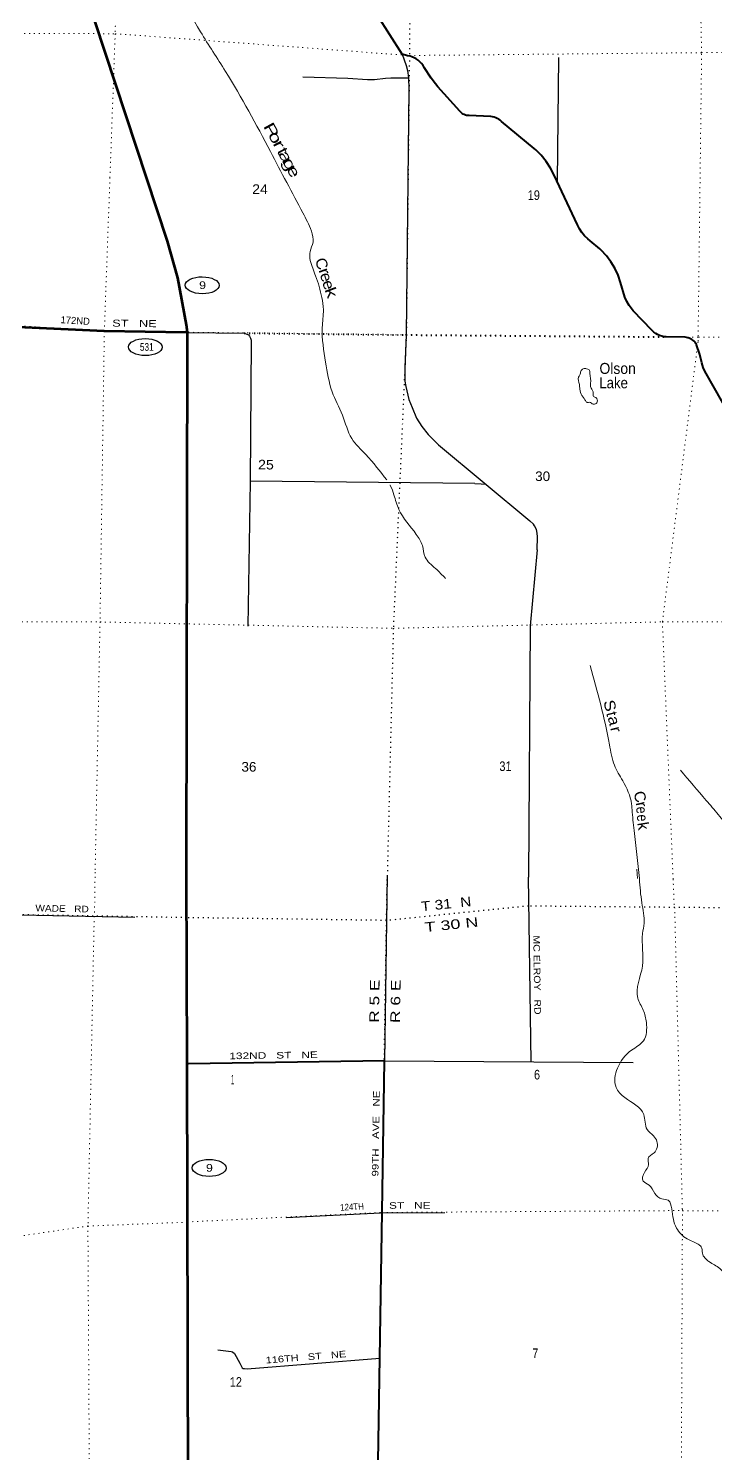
# Model space of a CAD drawing. Header units: feet. Extents: x -493433 to -244333, y 184684 to 373072.
# Drawn here: x -276413 to -263888, y 220608 to 246588 of the extents above; entities that cross this region are included whole.
import ezdxf
from ezdxf.enums import TextEntityAlignment as Align

# ---------------------------------------------------------------- set-up
doc = ezdxf.new("R2010")
doc.units = ezdxf.units.FT
doc.header["$LTSCALE"] = 60
doc.linetypes.add('DOTTED', pattern=[1.5, 0.3, -1.2])
for name, color, linetype, lineweight in [('17', 7, 'Continuous', 25), ('23', 7, 'Continuous', 70), ('26', 7, 'Continuous', 40), ('27', 7, 'Continuous', 13), ('29', 7, 'Continuous', 25), ('30', 7, 'Continuous', 13), ('39', 7, 'Continuous', 13), ('41', 7, 'Continuous', 13), ('53', 7, 'DOTTED', 40), ('6', 7, 'DOTTED', 25), ('7', 7, 'DOTTED', 13)]:
    doc.layers.add(name, color=color, linetype=linetype, lineweight=lineweight)

msp = doc.modelspace()

# ---------------------------------------------------------------- linework, layer by layer
at = {"layer": '17'}
for centre in [(-273245, 241906.19), (-274283.12, 240780.61), (-273119.39, 225813.95)]:
    msp.add_ellipse(centre, major_axis=(-309.24, 1), ratio=0.500121, dxfattribs=at)
at = {"layer": '23'}
for p, q in [((-273521.87, 227714.73), (-273531.16, 231188.03)), ((-273497.92, 219051.65), (-273521.87, 227714.73))]:
    msp.add_line(p, q, dxfattribs=at)
for points in [[(-273515.15, 241047.73), (-273531.06, 241188.02), (-273687.83, 242043.12), (-273876.54, 242710.77), (-275390.43, 247305.13), (-275722.6, 248063.74), (-275929.88, 248449.76), (-276634.77, 249590.09)], [(-273515.15, 241047.73), (-273541.66, 241048.09), (-275030.7, 241068.22), (-276739.27, 241149.47)], [(-273531.16, 231188.03), (-273512.31, 241022.65), (-273515.15, 241047.73)]]:
    msp.add_lwpolyline(points, dxfattribs=at)
at = {"layer": '26'}
for points in [[(-265664.04, 242090.62), (-265722.6, 242216.27), (-265793.97, 242335.12), (-265877.37, 242445.85), (-265971.9, 242547.26), (-265996.05, 242570.01), (-266175.75, 242714.66), (-266217.7, 242750.61), (-266273.71, 242807.92), (-266323.42, 242870.78), (-266366.29, 242938.48), (-266406.64, 243006.62), (-266832.41, 243914.81), (-266897.22, 244043.16), (-266975.1, 244164.03), (-267065.18, 244276.1), (-267166.49, 244378.14), (-267192.46, 244401.1), (-267792.51, 244893.86), (-267815.04, 244914.65), (-267839.61, 244932.97), (-267865.97, 244948.62), (-267893.81, 244961.42), (-267922.85, 244971.25), (-267952.75, 244977.99), (-267983.19, 244981.56), (-267992.01, 244982), (-268380.18, 244999.63), (-268383.92, 244999.63), (-268405.6, 245000.98), (-268427.03, 245004.58), (-268447.96, 245010.4), (-268468.17, 245018.38), (-268487.44, 245028.42), (-268505.55, 245040.43), (-268522.3, 245054.26), (-268549.72, 245078.7), (-268950.83, 245523.26), (-268996.11, 245577.51), (-269072.48, 245685.58), (-269197.17, 245879.79), (-269219.8, 245916.49), (-269246.14, 245950.61), (-269275.9, 245981.8), (-269308.76, 246009.71), (-269344.35, 246034.02), (-269382.3, 246054.49), (-269422.17, 246070.87), (-269455.52, 246081.01), (-269503.25, 246091.95), (-269598.02, 246118.67), (-270499.31, 247537.55)], [(-263600.82, 239496.81), (-264081.84, 240339.45), (-264112.9, 240408.87), (-264140.13, 240490.5), (-264174.16, 240643.02), (-264232.85, 240823.04), (-264233.79, 240824.89), (-264246.77, 240847.17), (-264262.01, 240867.97), (-264279.34, 240887.06), (-264298.57, 240904.24), (-264319.49, 240919.31), (-264341.87, 240932.11), (-264365.46, 240942.51), (-264390.02, 240950.38), (-264415.26, 240955.64), (-264440.91, 240958.23), (-264789.01, 240964.41), (-264829.12, 240969.21), (-264868.5, 240978.18), (-264906.73, 240991.21), (-264943.4, 241008.16), (-264978.08, 241028.86), (-265010.42, 241053.07), (-265040.04, 241080.52), (-265047.68, 241088.61), (-265390.15, 241440.36), (-265410.43, 241464.64), (-265461.73, 241535.78), (-265505.32, 241611.89), (-265540.71, 241692.14), (-265618.93, 241959.53), (-265664.04, 242090.62)], [(-270147.82, 211725.4), (-270147.4, 211752.51), (-270106.16, 214380.89), (-270050.04, 219694.89), (-269967.75, 225012.19), (-269924.04, 227766.36), (-273496.87, 227715.09), (-273521.87, 227714.73)]]:
    msp.add_lwpolyline(points, dxfattribs=at)
at = {"layer": '29'}
for p, q in [((-266748.86, 246058.73), (-266775.72, 243806.87)), ((-269484.06, 245690.43), (-269477.88, 245485.12)), ((-269477.88, 245485.12), (-269525.96, 241001.82)), ((-273516.66, 241047.75), (-272478.63, 241035.56)), ((-269525.96, 241001.82), (-269551.15, 240407.06)), ((-268941.16, 238998.09), (-267271.5, 237613.77)), ((-268274.06, 238291.6), (-272372.24, 238332.61)), ((-267246.5, 227749.35), (-267297.79, 231112.67)), ((-276871.92, 230434.97), (-274473.92, 230385.84))]:
    msp.add_line(p, q, dxfattribs=at)
for points in [[(-269598.02, 246118.67), (-269525.24, 245911.67), (-269505.73, 245824.91), (-269484.06, 245690.43)], [(-271411.83, 245706.75), (-270592.05, 245682.67), (-270235.83, 245659.42)], [(-270235.83, 245659.42), (-270106.23, 245660.07), (-269906.79, 245683.93), (-269804.9, 245688.26), (-269484.06, 245690.43)], [(-272478.63, 241035.56), (-272417.15, 241011.92), (-272400.89, 241001.07), (-272383.55, 240980.47), (-272362.96, 240943.6), (-272358.09, 240926.78), (-272355.76, 240906.93)], [(-272355.76, 240906.93), (-272354.83, 240890.45), (-272372.38, 238328.62), (-272415.56, 235690.71)], [(-269525.96, 241001.82), (-269555.02, 240369.37), (-269550.68, 240161.14), (-269533.34, 240061.37), (-269476.98, 239827.11), (-269420.61, 239675.28), (-269338.23, 239484.41), (-269242.84, 239332.57), (-269125.78, 239185.08), (-268941.16, 238998.09)], [(-268274.06, 238291.6), (-268163.24, 238289.28), (-268076.53, 238280.6)], [(-267142.11, 237084.41), (-267133.5, 237319.72), (-267137.84, 237389.13), (-267153.02, 237452.03), (-267185.53, 237519.27), (-267209.38, 237551.81), (-267271.5, 237613.77)], [(-267142.11, 237084.41), (-267265.84, 235694.72), (-267297.79, 231112.67)], [(-269872.71, 231143.59), (-269924.04, 227766.36), (-265386.8, 227737.54)], [(-271716.16, 224911.37), (-269993.56, 224998.33), (-268820.13, 225002.29)], [(-272959.91, 222494.96), (-272717.58, 222465.95), (-272692.02, 222460.69), (-272656.46, 222429.07), (-272558.76, 222255.88), (-272520.31, 222171.39), (-272502.38, 222156.33), (-272474.72, 222156.33), (-272425.79, 222150.88), (-270008.5, 222343.45)]]:
    msp.add_lwpolyline(points, dxfattribs=at)
at = {"layer": '39'}
for points in [[(-264288.88, 252632.46), (-264456.81, 252838.27), (-264577.8, 252869.17), (-264675.73, 252693.75), (-264846.39, 252512.62), (-264996.42, 252408.21), (-265236.49, 252451.79), (-265456.45, 252481.13), (-265595.93, 252457.53), (-266351.67, 252736.03), (-266902.43, 252833.64), (-267239.69, 252833.21), (-267424.34, 252678.42), (-267514.85, 252385.72), (-267513.71, 252230.06), (-267459.62, 252152.99), (-267336.15, 251845.13), (-267057.17, 251538.56), (-266890.75, 251327.54), (-266573.27, 251045.04), (-265986.9, 250456.03), (-265129.41, 249600.92), (-264394.24, 248900.02), (-263883.41, 248525.64), (-263336.79, 248050.02), (-263186.49, 247845.14), (-263010.65, 247512.78), (-262604.38, 246859.92), (-262163.21, 246307.98), (-262013.19, 246054.58), (-261822.63, 245825.25), (-261235.98, 245286.77), (-260876.87, 244866.62), (-260797.65, 244589.3), (-260679.76, 243294.95), (-260643.02, 242647.89), (-260668.57, 242415.53), (-260568.47, 241903.61), (-260388.34, 241615.7), (-260001.81, 241401.62), (-259575.94, 241359.18), (-259358.24, 241287.39), (-258781.42, 241153.27), (-258579.94, 241071.46), (-258493.97, 240917.42), (-258289.03, 240732.49), (-258132.47, 240561.94), (-257970.83, 240219.54), (-257549.79, 239677.8), (-257370.85, 239537.47), (-257234.24, 239411.49), (-256903.79, 239278.53), (-255697.2, 239090.9), (-255430.34, 239142.2), (-255334.9, 239234.74), (-255336.26, 239352), (-255249.4, 239355.63), (-255073.68, 239358.84), (-254932.16, 239386.48), (-254813.34, 239329.31), (-254636.04, 239255.7), (-254463.1, 239125.51), (-254309.26, 238831.66), (-254072.06, 238278.66), (-254000.77, 238029.67), (-254007.09, 237983.21), (-254045.57, 237963.17), (-254181.29, 237891.04), (-254488.87, 237781.31), (-254774.18, 237681.57), (-255039.57, 237533.23), (-255175.6, 237404.5), (-255417.18, 237181.25), (-255553.35, 237028.25), (-255554.05, 236904.94), (-255354.66, 236808.99), (-255098.91, 236680.42), (-254895.36, 236606.69), (-254480.22, 236453.11), (-254182.36, 236271.79), (-253776.43, 235916.11), (-253197.52, 235438.31), (-252633.95, 235104.12), (-252326.11, 234902.54), (-251866.99, 234667.89), (-251174.44, 234286.6), (-250786.45, 233973.45), (-250386.41, 233648.11), (-249956.25, 233292.32)], [(-275880.92, 250579.49), (-275837.49, 250540.92), (-275741.58, 250358.53), (-275543.21, 250082.66), (-275043.09, 249599.18), (-274812.15, 249369.65), (-274632.42, 249010.99), (-274494.21, 248810.21), (-274398.98, 248508.55), (-274133.13, 248022.12), (-273277.23, 246528.21), (-272820.87, 245806.39), (-272001.15, 244342.97), (-271411.71, 243226.32), (-271256.05, 242896.08), (-271224.91, 242689.73), (-271280.37, 242524.23), (-271275.24, 242358.44), (-271177.88, 242076.98), (-271065, 241682.25), (-271037.97, 241461.77), (-271057.99, 241136.4), (-270996.93, 240505.39), (-270876.79, 239965.07), (-270689.36, 239539.67), (-270518.1, 239112.31), (-270263.28, 238820.01), (-269883.29, 238357.9)], [(-266177.58, 240298.69), (-266193.37, 240363.46), (-266237.67, 240385.9), (-266300.29, 240382.15), (-266342.95, 240337.88), (-266359.49, 240271.25), (-266383.95, 240230.93), (-266370.55, 240099.47), (-266362.96, 240014.53), (-266323.24, 239895.07), (-266287.14, 239850.43), (-266261.14, 239805.83), (-266224.99, 239771.29), (-266180.55, 239773.11), (-266120.16, 239738.46), (-266065.57, 239750.33), (-266042.95, 239820.97), (-266066.97, 239859.5), (-266111.29, 239877.9), (-266120.9, 239964.87), (-266144.86, 240013.5), (-266162.85, 240045.93), (-266164.46, 240118.71), (-266177.58, 240298.69)], [(-269823.07, 238264.28), (-269818.14, 238255.92), (-269750.44, 238085.79), (-269661.06, 237820.55), (-269342.54, 237364.2), (-269232.62, 237159.51), (-269181.29, 236951.04), (-268994.64, 236745.99), (-268809.9, 236559.14)], [(-266175.36, 234971.92), (-265822.01, 233530.92), (-265731.25, 233154.49), (-265579.36, 232872.78), (-265419.37, 232449.16), (-265410.53, 232349.02), (-265370.41, 231966.14), (-265274.97, 231088.65)], [(-264528.13, 233065.93), (-264058.68, 232515.87), (-263840.01, 232258.11), (-263615.41, 231978.07), (-263483.43, 231747), (-263472.04, 231617.56), (-263356.31, 231370.39), (-263219.95, 231199.94), (-263079.63, 231062.69)], [(-265274.97, 231088.65), (-265231, 230644.95), (-265191, 230274.95), (-265218, 230089.95), (-265220, 229493.95), (-265306, 228909.95), (-265205, 228690.95), (-265149, 228465.95), (-265202, 228129.95), (-265421, 227959.95), (-265675, 227635.95), (-265701, 227282.95), (-265543, 227096.95), (-265196, 226786.95), (-265135, 226515.95), (-265020, 226400.95), (-264956, 226296.95), (-265009, 226087.95), (-265117, 225986.95), (-265107, 225875.95), (-265183, 225733.95), (-265206, 225572.95), (-265099, 225500.95), (-264993, 225349.95), (-264865, 225250.95), (-264751, 225224.95), (-264686, 225067.95), (-264599, 224717.95), (-264405, 224520.95), (-264202, 224422.95), (-264149, 224377.95), (-264127, 224257.95), (-264007, 224106.95), (-263811, 223980.95), (-263701, 223839.95), (-263611, 223440.95), (-263509, 223097.95), (-263480, 222907.95), (-263359, 222821.95), (-263159, 222819.95), (-263107, 222714.95), (-263131, 222331.95), (-263156, 221936.95), (-262955, 221485.95), (-262370, 220415.95), (-262059.64, 219755.99), (-261877, 219323.95), (-261764, 219249.95), (-261486, 219236.95), (-261406, 219138.95), (-261417, 218939.95), (-261306, 218731.95), (-261274, 218501.95), (-261215, 218213.95), (-261003, 218091.95), (-260899, 217912.95), (-260940, 217773.95), (-260975, 217566.95), (-260890, 217478.95), (-260786, 217498.95), (-260704, 217392.95), (-260558, 217343.95), (-260519, 217205.95), (-260556, 216994.95), (-260476, 216880.95), (-260221, 216664.95), (-259933, 216651.95), (-259661, 216647.95), (-259539, 216517.95), (-259363, 216414.95), (-259116, 216178.95), (-258939, 215890.95), (-258782, 215710.95), (-258698, 215564.95), (-258557, 215356.95), (-258412, 215275.95), (-258212, 215295.95), (-258053, 215218.95), (-258021, 214982.95), (-258012, 214772.95), (-258071, 214595.95), (-257978, 214440.95), (-257710, 214426.95), (-257609, 214467.95), (-257555, 214490.95), (-257337, 214843.95), (-257078, 214976.95), (-256775, 215148.95), (-256507, 215297.95), (-256127, 215355.95), (-255728, 215298.95), (-255480, 215191.95), (-255196.97, 215173.41)]]:
    msp.add_spline(points, degree=3, dxfattribs=at)
at = {"layer": '53'}
msp.add_lwpolyline([(-272478.63, 241035.56), (-269525.96, 241001.82), (-264789.01, 240964.41)], dxfattribs=at)
at = {"layer": '6', "linetype": 'Continuous', "lineweight": 13}
msp.add_line((-265321.05, 231260.65), (-265309.83, 231093.38), dxfattribs=at)
at = {"layer": '6'}
for p, q in [((-267300.21, 230589.74), (-269889.67, 230324.09)), ((-270048.87, 219699.65), (-269967.75, 225012.19))]:
    msp.add_line(p, q, dxfattribs=at)
for points in [[(-269007.55, 256119.38), (-269420.98, 251717.5), (-269468.9, 246095.83), (-269525.96, 241001.82), (-269762.17, 235651.91), (-269872.71, 231143.59)], [(-269971, 225001.06), (-269886.37, 230337.63), (-269872.71, 231143.59)], [(-259227.08, 230514.85), (-264631.13, 230563.7), (-267298.2, 230587.72)], [(-269887.31, 230326.48), (-273527.13, 230376.81), (-276871.92, 230434.97)]]:
    msp.add_lwpolyline(points, dxfattribs=at)
at = {"layer": '7'}
for p, q in [((-275198.41, 231208.52), (-275210.44, 230403.55)), ((-264661.06, 231081.33), (-264639.2, 230565.71)), ((-264633.15, 230569.74), (-264492.82, 225055.01)), ((-275215.19, 230404.12), (-275329.3, 224755.63)), ((-273519.42, 224829.74), (-269969.82, 225002.26)), ((-269968.64, 225002.26), (-264486.76, 225036.87)), ((-264490.81, 225055.01), (-264511.99, 219780.25)), ((-264488.78, 225034.86), (-259209.61, 225023.64)), ((-276945.2, 224515.71), (-275330.48, 224755.62)), ((-275330.48, 224754.43), (-273513.37, 224825.72)), ((-275330.48, 224755.62), (-275297.29, 219090.23))]:
    msp.add_line(p, q, dxfattribs=at)
for points in [[(-274766.86, 250415.75), (-274832.44, 246493.1), (-274928.24, 243871.78)], [(-264661.06, 231081.33), (-264856.16, 235770.27), (-264205.96, 240886.24), (-264141.2, 246147.51), (-264190.75, 248486.63)], [(-276673.05, 246498.45), (-274832.44, 246493.1), (-269468.9, 246095.83), (-264141.2, 246147.51), (-262767.27, 246158.25)], [(-274928.24, 243871.78), (-275030.7, 241068.22), (-275109.12, 235768.11), (-275198.41, 231208.52)], [(-258747.39, 240984.93), (-258960.08, 240986.33), (-264202.82, 240960.53), (-269525.96, 241001.82), (-275030.7, 241068.22), (-276738.9, 241179.25)], [(-276805.88, 235769.53), (-275109.12, 235768.11), (-269762.17, 235651.91), (-264856.16, 235770.27), (-259120.89, 235757.36), (-253849.85, 235730.48)]]:
    msp.add_lwpolyline(points, dxfattribs=at)

# ---------------------------------------------------------------- texts
at = {"layer": '17'}
for s, width, p in [(' 9 ', 1.2, (-273239.9, 241837.88)), ('531', 0.8, (-274257.07, 240712.3)), (' 9 ', 1.2, (-273114.29, 225745.64))]:
    msp.add_text(s, height=140, dxfattribs=dict(at, width=width)).set_placement(p, align=Align.CENTER)
msp.add_text('172ND', height=128.4, rotation=356.297, dxfattribs=at).set_placement((-275831.63, 241217.08))
at = {"layer": '17', "width": 1.35}
msp.add_text('ST   NE', height=128.4, rotation=359.225, dxfattribs=at).set_placement((-274888, 241152.96))
at = {"layer": '27'}
for s, rotation, width, p in [('132ND   ST   NE', 0.822, 1.35, (-272751.14, 227795.8)), ('99TH   AVE   NE', 89.091, 1.3, (-270034.3, 225657.59))]:
    msp.add_text(s, height=120, rotation=rotation, dxfattribs=dict(at, width=width)).set_placement(p)
at = {"layer": '30'}
for s, rotation, width, p in [('WADE   RD', 358.826, 1.15, (-276288.74, 230493.04)), ('MC ELROY   RD', 270.874, 1.2, (-267211.62, 230053.09)), ('124TH', 2.89, 0.9, (-270728.96, 225033.75)), ('ST   NE', 0.193, 1.35, (-269840.58, 225069.25)), ('116TH   ST   NE', 4.555, 1.25, (-272084.36, 222248.3))]:
    msp.add_text(s, height=120, rotation=rotation, dxfattribs=dict(at, width=width)).set_placement(p)
at = {"layer": '41'}
for s, rotation, width, p in [('P', 298.785, 1.55, (-272072.78, 244688.04)), ('o', 298.567, 1.45, (-272001.22, 244556.24)), ('r', 298.046, 1.6, (-271930.82, 244430.83)), ('t', 298.046, 1.35, (-271866.92, 244311.31)), ('a', 297.987, 1.5, (-271812.53, 244207.06)), ('g', 297.61, 1.55, (-271739.88, 244069.23)), ('e', 297.61, 1.4, (-271666.57, 243935.08)), ('C', 289.231, 1.1, (-271161.23, 242267.75)), ('r', 289.101, 1.3, (-271109.75, 242130.91)), ('e', 286.98, 1.1, (-271079.46, 242026.92)), ('e', 287.338, 1.15, (-271036.44, 241886.11)), ('k', 290.448, 1.4, (-270986.33, 241740.28)), ('S', 283.75, 1.15, (-265908.23, 234219.54)), ('a', 283.736, 1.15, (-265835.3, 233945.9)), ('r', 283.683, 1.15, (-265797.19, 233786.81)), ('C', 287.173, 1.05, (-265359.38, 232553.79)), ('r', 283.123, 1.15, (-265332.19, 232421.56)), ('e', 275.988, 0.85, (-265331.69, 232329.64)), ('e', 275.002, 0.85, (-265317.87, 232187.1)), ('k', 279.186, 1.05, (-265303.85, 232033.92))]:
    msp.add_text(s, height=200, rotation=rotation, dxfattribs=dict(at, width=width)).set_placement(p, align=Align.CENTER)
for s, width, p in [('Olson', 0.95, (-266004.04, 240290.92)), ('Lake', 0.9, (-266006.98, 240028.79))]:
    msp.add_text(s, height=200, dxfattribs=dict(at, width=width)).set_placement(p)
msp.add_text('t', height=200, rotation=283.736, dxfattribs=at).set_placement((-265874.2, 234070.02), align=Align.CENTER)
at = {"layer": '6'}
for s, rotation, width, p in [('T 31  N', 5.857, 1.2, (-269248.46, 230493.57)), ('T 30 N', 5.857, 1.4, (-269183.08, 230114.48)), ('R 5 E', 89.091, 1.35, (-270024.65, 228459.4)), ('R 6 E', 89.091, 1.35, (-269641.17, 228456.06))]:
    msp.add_text(s, height=175, rotation=rotation, dxfattribs=dict(at, width=width)).set_placement(p)
at = {"layer": '7'}
for s, width, p in [('24', 1.1, (-272336.05, 243572.26)), ('19', 0.85, (-267311.63, 243462.71)), ('25', 1.1, (-272227.59, 238549.84)), ('30', 1.05, (-267176.59, 238338.06)), ('36', 1.05, (-272531.6, 233040.38)), ('31', 0.85, (-267828.8, 233051.11))]:
    msp.add_text(s, height=175, rotation=359.73, dxfattribs=dict(at, width=width)).set_placement(p)
for s, width, p in [('6', 0.85, (-267197.53, 227427.32)), ('1', 0.4, (-272723.34, 227336.21)), ('7', 0.85, (-267228.14, 222347.79)), ('12', 0.85, (-272743.6, 221824.67))]:
    msp.add_text(s, height=175, dxfattribs=dict(at, width=width)).set_placement(p)

doc.saveas('drawing.dxf')
